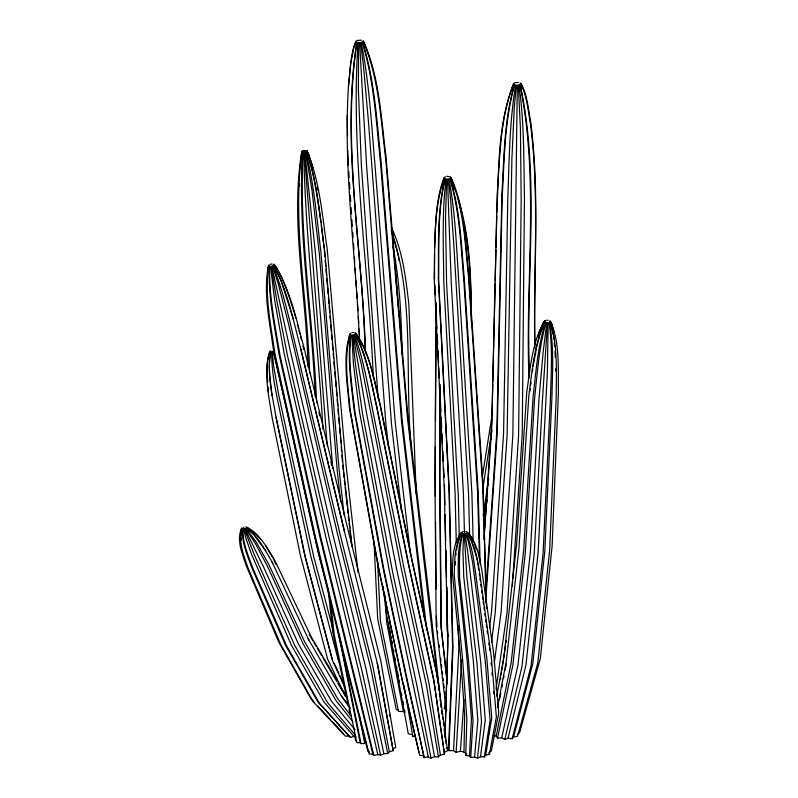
<?xml version="1.0" encoding="UTF-8"?>
<svg xmlns="http://www.w3.org/2000/svg" width="798" height="798" viewBox="0 0 798 798"><rect width="100%" height="100%" fill="white"/><g stroke="black" fill="none" stroke-linecap="round" stroke-linejoin="round"><path stroke-width="1.2" d="M439.997 384.526L439.608 477.763L440.995 626.4L447.319 683.946M440.227 401.055L439.917 479.438L441.314 628.126L447.279 682.48M534.81 347.928C533.194 273.644 539.817 198.882 530.6 124.907C528.186 111.241 527.119 96.877 521.034 84.209M534.979 344.975C533.244 270.751 540.146 196.019 530.72 122.124C528.266 109.146 527.368 95.311 521.064 83.461M528.964 377.983C525.104 280.716 539.628 181.026 520.017 84.847M529.543 372.846C525.353 277.395 540.575 178.722 520.116 84.428M436.107 302.991L434.92 476.945L436.187 625.562L446.431 711.417M435.309 446.601L435.309 496.176M435.479 420.556L436.107 327.529M434.511 254.233L434.531 278.682M434.581 248.138C435.768 224.527 435.429 199.66 444.227 177.405M517.304 84.997L512.865 434.74L501.144 611.717L494.391 662.111M455.199 565.034L455.259 561.473M555.807 371.06L555.847 368.586M299.579 185.934L299.639 183.49M303.649 151.79C305.744 244.517 317.684 336.796 322.991 429.364M491.957 418.97L484.605 528.994M492.047 415.239L492.775 384.167M492.835 381.683L493.563 350.621M493.623 348.137L494.361 317.065M494.421 314.582L495.149 283.519M495.209 281.026L495.947 249.964M495.997 247.48L496.765 215.171M496.825 212.677C499.009 169.545 497.473 124.029 513.683 83.361M465.972 533.433C472.426 546.231 473.822 560.924 475.827 574.929L486.84 658.45L491.738 718.03L485.673 755.157L484.346 756.923L480.506 756.773L477.513 758.09L474.561 757.053L470.7 757.571L469.453 755.915L465.763 755.497L466.84 718.459L462.571 658.869L454.222 575.298C454.611 561.293 454.371 545.902 461.803 533.503M445.184 731.327L447.887 640.555L447.508 623.118M444.995 737.641L447.758 645.223L444.316 489.403L434.172 277.774C435.139 244.637 433.194 209.924 444.207 178.193M351.868 335L353.444 364.417L359.539 412.097L389.244 570.39L428.317 757.003L431.03 758.1L434.541 756.704L438.471 756.873L440.406 755.008L444.496 754.2L433.773 679.487L408.776 564.735L376.915 407.06C371.299 382.412 367.309 356.526 355.23 334.033M463.578 751.876L460.416 751.277L456.147 752.295L453.553 750.649L448.855 750.619L448.566 748.564L452.586 646.56L449.025 490.7L438.361 278.921C438.79 245.475 436.945 211.141 445.015 178.413M448.855 750.619L452.945 649.133L449.374 493.214L438.681 281.155C439 247.091 437.354 212.258 445.075 178.842M453.553 750.649L458.82 649.163L458.252 625.652M469.453 755.915L471.448 718.988L467.069 659.387L458.222 575.757C458.261 561.712 457.523 546.939 462.571 533.593M547.498 322.931L542.46 400.037L534.191 554.051L521.942 666.669L504.835 739.347L501.683 737.891L497.553 738.09L496.206 736.115L493.254 735.477M358.581 42.673L358.372 89.196L361.404 166.094L378.192 398.99M456.147 752.295L461.563 659.846M240.916 536.027L242.043 528.685M470.7 757.571L473.014 721.053L468.596 661.402L459.588 577.553C459.429 563.029 458.76 548.036 462.84 533.942M512.376 586.121L512.695 581.173M512.855 578.7L522.241 433.922L524.436 198.094C523.707 160.348 524.346 122.303 518.919 84.857M460.416 751.277L463.997 699.377M483.987 539.598L491.628 429.543L497.184 194.193C500.047 157.435 499.738 118.782 513.653 84.109M485.812 591.767L496.845 430.98L501.832 195.47C504.117 158.393 503.887 120.229 514.55 84.359M485.683 601.672L497.214 433.394L502.161 197.625C504.356 159.959 504.336 121.336 514.61 84.768M269.684 266.402C268.836 296.248 275.2 325.823 279.968 355.15L320.846 537.563L373.803 755.447L377.803 754.589L380.606 755.267L383.858 753.751L387.718 753.521L389.364 751.736L393.254 750.659L377.713 664.854L344.038 529.832L300.617 348.267M271.829 351.419C271.14 373.813 276.916 395.898 281.245 417.723L310.612 555.518L338.103 659.357L339.609 662.749M446.611 179.191L445.503 218.692L446.591 282.971L458.261 495.249L459.259 536.106M300.138 167.74L300.447 164.268M300.846 159.65L301.155 156.179M242.901 529.254C242.522 542.949 248.397 555.987 253.046 568.595L286.841 646.3L319.479 703.387L350.272 737.282L354.033 736.414L355.958 736.754M474.561 757.053L477.842 720.395L473.294 660.764L463.768 576.984L462.93 550.829L463.648 533.832M348.546 86.034L350.661 64.159L353.793 47.521L355.928 41.815M269.475 266.103C267.889 295.499 274.342 324.726 278.891 353.624L319.639 535.847L372.816 754.04L373.803 755.447M477.513 758.09L481.523 721.701L476.885 662.041L466.97 578.121L464.266 534.052M348.676 342.412L349.075 338.97M489.583 627.846L491.608 610.61L503.568 433.663L507.817 197.864C509.304 160.159 509.343 122.094 515.707 84.817M530.012 391.02L530.321 388.556M530.77 384.845L531.069 382.382M532.416 371.279L532.715 368.806M302.891 151.879C298.811 235.59 313.235 319.16 316.606 402.671M491.548 642.171L495.209 612.714L507.079 435.718L511.877 159.401L514.271 107.401L516.316 85.167M357.983 42.374C350.581 154.154 368.596 265.934 373.334 377.464M455.768 555.468L456.077 553.054M456.376 550.63L458.331 540.835L461.962 533.124M480.506 756.773L485.264 720.045L480.536 660.425L467.538 550.61L464.895 533.772M446.85 709.721L444.336 708.654L445.633 698.868M446.062 710.799L446.401 708.365M496.037 688.943L506.999 612.874L518.57 435.878L521.174 199.829L520.436 128.558L518.291 85.196M484.037 520.605L487.179 499.738M500.436 679.806L500.805 677.342M501.174 674.889L501.543 672.425M501.912 669.961L505.603 645.343M505.972 642.879L506.341 640.415M302.701 151.7C297.285 233.405 312.247 315.15 315.21 396.696M483.129 515.518L487.977 483.648M488.356 481.194L488.725 478.74M446.062 178.852C441.863 212.757 443.459 247.111 443.768 281.185L455.089 493.244L456.276 542.75M482.581 490.241L491.957 430.202M484.346 756.923L490.072 720.245L485.214 660.614L472.596 562.251L468.705 542.73L465.693 533.802M482.321 476.755L492.585 411.958M546.839 322.621L543.189 351.589L539.039 398.451L530.351 552.266L518.002 664.844L501.683 737.891M351 335.12C347.768 360.915 352.167 387.04 355.03 412.686L384.187 571.059L408.546 685.971L424.157 757.551L428.317 757.003M242.642 528.994C241.385 542.261 247.35 555.079 251.709 567.298L285.325 644.844L317.923 701.891L350.272 737.282M496.785 696.185L503.867 657.053L516.575 544.675L526.78 391.688C530.451 368.018 531.867 342.292 544.465 321.315M533.094 366.352L536.515 348.028M485.673 755.157L489.393 754.379L496.376 717.063L491.359 657.512L479.857 574.091C477.483 560.126 475.518 544.884 466.75 533.273M497.533 707.477L506.231 661.572L518.88 549.074L528.835 395.609C532.226 370.89 534.022 344.896 544.864 322.073M499.588 699.257L500.755 693.173M501.912 687.098L502.381 684.664M503.538 678.579L504.007 676.145M505.164 670.071L506.331 663.986M268.108 269.924L268.936 265.724M442.172 185.924L442.651 183.49M496.206 736.115L511.169 662.619L523.688 550.101L533.104 396.526C536.017 371.649 537.672 346.132 545.692 322.252M497.553 738.09L512.855 665.093L525.333 552.505L534.57 398.661C537.283 373.235 539.099 347.399 545.972 322.661M350.841 334.751C346.99 359.968 351.529 385.683 354.192 410.8L383.249 568.944L407.588 683.796L424.157 757.551M268.707 266.093C264.298 295.19 270.891 324.796 274.921 353.584L315.17 535.807L347.589 669.033L369.155 754.01L372.816 754.04M301.834 153.386L302.322 151.131M268.148 268.477L268.956 264.866M301.425 155.002L301.953 152.637M301.734 153.116L302.252 150.932M536.805 346.841L539.717 334.941L545.034 321.664M504.835 739.347L508.027 738.17L525.932 665.193L538.081 552.605L547.368 372.287L548.166 322.681M302.003 151.68C291.888 225.086 307.789 299.599 309.604 373.085M356.886 42.394C341.474 145.555 362.881 250.412 365.494 353.733M270.871 351.589C267.51 365.983 270.652 380.955 271.928 395.419M508.027 738.17L512.136 738.729L531.069 665.891L543.089 553.283L550.381 399.359C551.119 373.893 552.914 348.088 549.034 322.801M512.136 738.729L513.553 736.873L532.835 663.567L544.815 551.029L551.917 397.344C552.406 372.437 554.331 346.99 549.323 322.412M356.826 42.005C340.876 144.039 362.731 247.998 365.055 350.272M457.374 540.396L460.316 533.573L461.833 532.176M270.841 351.32C266.462 373.644 272.677 396.616 276.288 418.641L305.045 556.555L332.397 660.415L344.906 687.487M538.101 336.367L539.009 333.065M268.447 265.534C263.001 293.664 269.874 322.701 273.544 350.681L313.634 532.545L346.003 665.692L367.888 751.327L369.454 751.935M301.774 151.331C290.113 222.562 306.641 295.44 308.018 366.881M349.215 337.823L350.551 333.654M355.699 43.621L356.427 41.436M350.073 334.661C343.449 359.24 348.038 385.394 350.202 410.322L378.761 568.395L402.99 683.248L419.708 755.367L423.389 755.816M349.484 336.167L350.522 333.275M444.426 178.592L445.144 176.707M442.9 182.273L444.646 177.784M355.958 41.097C350.372 54.404 350.352 69.246 348.666 83.381C342.751 168.817 355.998 254.053 359.349 339.31M241.884 529.014C237.964 541.772 243.849 555.328 247.789 567.398L280.936 644.954L313.415 702.001L345.424 736.185L349.025 736.095M539.308 331.968L542.909 323.25L544.894 320.596M465.763 755.497L466.531 753.681L463.997 752.424L464.636 714.619L460.426 655.138L452.316 571.976C452.935 558.849 452.586 543.518 461.434 532.865M270.063 351.329C263.031 372.576 268.836 395.798 272.068 417.264L300.297 555.009L327.529 658.839L345.514 696.734M349.893 333.983C342.452 357.384 347.439 382.88 349.295 406.82L377.743 564.465L401.943 679.208L418.87 752.145M459.678 536.206L461.972 532.545M511.957 88.648L514.151 83.74M270.123 350.811C265.864 360.496 267.111 371.619 267.689 381.923M241.265 529.872L242.043 528.216M544.296 323.07L545.722 320.487M241.026 529.403L241.904 527.937M241.515 528.535C236.248 540.156 242.412 553.603 245.894 564.924L278.801 642.171L311.23 699.148L314.562 702.709M543.169 323.958L545.044 321.015M462.072 532.685L462.88 531.648M489.563 752.135L491.289 751.137L498.75 713.013L493.673 653.562L481.912 570.58C479.379 557.453 477.374 542.181 467.149 532.585M393.254 750.659L392.845 749.103L395.718 747.467L380.796 660.854L347.539 527.837L303.729 346.492C295.938 318.781 290.372 289.066 274.273 264.727M517.683 733.881L519.528 732.933L540.316 658.649L552.096 546.231L558.4 393.075C557.992 369.354 560.266 343.828 550.58 321.584M444.336 752.364L447.498 750.788L437.723 677.522L412.616 562.819L380.337 405.354C374.342 381.045 370.252 354.751 355.898 333.704M353.344 332.457L351.788 332.706M546.879 320.217L548.206 320.277M444.336 708.654L446.072 708.195M518.401 82.394L514.7 82.723M337.833 629.822L360.147 742.719L361.025 743.596L366.362 743.447M513.553 736.873L517.513 736.374L537.802 662.948L549.642 550.43L556.216 396.806C556.196 372.048 558.081 346.132 550.161 322.302M356.975 40.429L361.275 40.199M270.113 264.268L272.198 264.038M303.32 150.593L305.215 150.493M403.978 685.322L412.865 736.544L414.95 736.504M360.147 742.719L356.826 742.629L334.202 634.639L330.512 600.156M404.536 710.15L404.975 712.584L403.379 711.557L398.481 711.407L380.437 621.223L377.554 560.475M446.69 176.268L449.015 176.567M398.481 709.971L396.267 709.482L377.663 618.819L374.053 541.992M446.631 748.025L448.566 748.564M246.732 527.169C259.939 533.882 267.25 548.226 274.781 560.336L311.25 637.013L346.671 696.844M245.714 526.939L247.39 527.737M247.101 527.648L254.981 533.144L260.477 539.009M246.582 527.498L252.587 531.917M246.572 527.967C258.592 536.815 265.604 550.74 272.806 563.428M466.78 531.947L468.566 533.184L471.718 537.573L474.072 542.81M246.722 528.246L253.914 534.8L265.664 550.79M465.743 531.508L466.84 532.456M245.964 528.476L256.248 542.051L268.876 564.575L304.627 641.782L337.724 698.749L351.29 716.165M317.883 706.27L330.362 719.636M332.028 721.422L343.669 733.891M466.611 532.904L471.239 540.226L476.486 556.894M355.718 333.025C370.082 352.906 373.524 378.581 379.429 401.853L411.598 558.889L436.676 673.492M354.033 736.414L324.178 702.29L291.43 645.233L251.639 554.57L245.505 537.074L243.689 529.064M355.3 735.028L327.788 702.928L294.941 645.851L254.442 555.059L244.298 529.174M355.09 729.771L331.429 701.143L298.492 644.116L263.42 566.65L244.906 528.875M274.013 264.168L276.567 267.31L281.864 277.614L287.46 291.898M245.694 528.805L255.26 543.288L267.49 566.311L303.06 643.727L336.118 700.744L352.906 721.781M350.262 708.145L342.242 697.422L308.188 638.859M341.374 695.756L347.978 704.614M355.429 333.424L357.664 336.427L361.614 344.776M354.781 332.567L355.988 334.192M343.788 693.023L345.983 696.055M273.784 264.537L276.188 267.929M273.674 265.066C287.869 291.34 293.435 321.345 301.055 349.953L344.536 531.727M468.895 534.78L470.082 536.705M273.764 265.395L281.165 281.036L293.464 319.459M265.734 545.802L272.886 557.862M309.125 634.23L312.886 640.664M314.133 642.799L316.018 646.021M317.265 648.156L321.654 655.657M322.911 657.801L336.696 681.362M337.953 683.507L342.332 691.008M450.87 177.236C464.685 206.812 464.985 240.866 468.635 272.806L483.019 483.827L486.581 608.365M355.27 334.412C367.18 357.584 371.449 383.858 377.085 409.055L408.965 566.969L433.972 681.781L444.496 754.2M363.329 40.758C379.639 76.678 380.935 117.555 385.963 156.169L407.658 413.853L430.102 604.794L440.616 701.452M550.181 320.826L551.727 323.629L553.722 331.489M450.85 178.014C464.127 208.986 464.975 243.779 468.516 276.856L482.89 488.386L486.172 603.049M363.299 41.466C379.06 78.673 380.855 120.229 385.803 159.879L407.469 418.022L437.484 677.991M307.09 150.942C319.988 181.974 322.312 216.338 327.23 249.285L346.212 466.551L358.043 572.405M450.002 176.577L451.818 180.258M306.861 150.603L308.886 154.742L312.816 167.66M450.431 177.635L452.526 182.014M273.415 558.979L276.078 564.595M276.687 268.996L277.694 271.14M362.831 41.137L364.806 45.336M272.048 561.982L309.035 640.495M550.012 321.235L551.448 324.317M334.222 663.268L338.841 673.293M339.868 675.527L344.497 685.562M272.946 265.624C284.068 293.095 289.874 322.412 296.836 351.13L339.798 533.044L372.856 666.2L389.364 751.736M391.299 227.25C402.81 251.141 405.743 278.013 408.825 304.028L415.928 486.61M306.641 150.822L308.058 154.044M520.565 83.83L522.67 88.797M520.106 82.793L521.882 87.082M391.389 228.657L393.544 233.864M354.412 334.581C363.429 358.851 367.549 384.636 372.656 409.933L403.988 567.957L428.865 682.799L440.406 755.008M550.002 321.883L553.273 334.412M306.532 151.141C314.711 174.104 317.345 198.672 320.966 222.672M306.612 151.341C317.604 183.49 320.168 217.874 324.746 251.35L343.419 468.875L352.058 546.44M488.695 752.634L489.393 754.379M362.382 41.735C374.831 80.229 376.716 121.296 381.055 161.266L402.142 419.578L426.78 630.31M450.022 178.283C460.336 210.443 461.244 244.826 464.256 278.243L478.112 489.932L480.167 564.136M391.21 230.273C415.08 299.24 404.586 374.302 411.01 445.713M272.597 265.993L277.953 282.701L288.098 322.232L337.803 535.209L370.801 668.425L387.718 753.521M392.077 233.166L397.444 252.358M362.282 42.134C374.192 81.336 376.287 122.802 380.546 163.341L401.574 421.913L424.596 619.238M449.942 178.712C459.758 211.63 460.895 246.472 463.818 280.487L477.613 492.466L479.498 560.515M389.624 714.519L390.441 716.853M457.763 197.884C470.89 237.994 471 281.006 471.438 322.781M459.419 204.208C468.735 238.802 470.99 274.961 471.029 310.671M287.839 293.046L294.632 313.764M354.003 334.98L361.334 364.317L401.623 570.231L426.431 685.123L438.471 756.873M243.719 527.318L244.048 528.366M474.541 543.857L476.246 549.303M305.863 151.47C314.133 184.358 316.826 218.393 320.896 251.978L339.09 469.583L344.128 515.149M453.773 186.423L454.71 189.734M308.527 155.111L310.213 161.096M326.691 584.306L318.721 554.47L288.736 417.992M327.32 586.69L328.277 590.271M333.255 630.25L313.604 556.236L278.751 395.17L273.455 364.846L272.347 351.539M332.168 658.809L304.826 554.989L276.088 417.244M294.941 314.951L295.859 318.532M297.405 324.497L298.332 328.078M298.951 330.462L299.878 334.043M300.497 336.427L301.425 340.008M271.789 266.043L290.871 353.305L333.095 535.488L365.973 668.714L383.858 753.751M288.467 416.785L273.225 351.24M302.931 345.993L303.809 349.614M318.941 412.357L319.808 415.977M330.861 461.833L331.739 465.443M305.544 151.69L311.848 189.226L319.25 253.126L337.235 470.87L340.636 501.663M361.185 42.224C369.175 82.234 371.359 123.181 374.89 163.76L395.209 422.381L410.332 553.114M377.803 754.589L358.402 669.761L325.714 536.515L284.297 354.212L274.542 299.509L270.522 266.223M380.606 755.267L361.903 670.619L329.125 537.343L287.34 354.96L276.716 300.038L271.111 266.362M448.955 178.772C455.279 212.378 456.436 246.742 458.72 280.796L471.887 492.805L473.174 541.064M348.517 706.868L332.826 632.575L328.217 589.473M349.025 709.302L350.312 715.397M354.691 736.105L355.718 740.973M339.948 638.26L361.025 743.596M431.03 758.1L417.135 686.659L392.546 571.727L362.472 413.284L355.549 365.265L352.437 335.23M359.1 714.05L364.676 743.138M392.995 246.692C399.918 282.133 401.384 318.322 402.082 354.332M403.379 711.557L386.551 621.413L385.953 609.014M353.175 334.941L366.292 411.778L396.835 570.031L421.534 684.923L434.541 756.704M388.556 622.689L388.995 625.123M389.444 627.557L390.551 633.622M391 636.056L391.439 638.49M391.888 640.914L392.327 643.348M393.434 649.412L393.883 651.846M394.99 657.921L395.439 660.345M396.546 666.42L396.985 668.854M397.434 671.278L398.541 677.352M398.98 679.786L399.429 682.21M401.424 693.143L401.873 695.577M402.98 701.651L403.419 704.075M397.723 253.495L398.152 255.829M398.571 258.163L399 260.497M377.205 662.909L392.845 749.103M317.135 187.6L317.564 190.014M464.316 531.398L464.466 532.276M476.815 558.081L477.194 560.435M477.573 562.79L477.952 565.144M478.341 567.488L478.72 569.842M412.865 736.544L412.566 734.669L408.287 733.801L385.973 611.148L383.778 591.428M550.351 323.34L550.69 325.534M360.556 42.583L363.509 66.264L368.496 122.134L391.539 424.466L401.484 510.82M448.386 179.151L450.601 199.45L453.922 246.462L468.596 494.979L469.663 535.827M479.269 573.423L479.598 575.867M479.937 578.311L480.276 580.764M480.775 584.435L481.114 586.879M481.613 590.55L481.952 592.994M482.461 596.665L482.79 599.108M483.129 601.562L483.468 604.006M483.967 607.677L484.306 610.121M484.805 613.792L485.144 616.236M485.643 619.906L485.982 622.35M486.321 624.804L486.65 627.248M487.159 630.919L487.498 633.363M488.835 643.148L489.174 645.602M489.503 648.046L489.842 650.49M436.835 674.719L437.334 678.43M437.673 680.894L438.002 683.367M438.501 687.068L438.83 689.542M439.339 693.243L439.668 695.706M440.167 699.417L440.496 701.881M440.835 704.355L441.164 706.819M441.663 710.529L442.162 714.23M442.501 716.694L442.83 719.168M443.329 722.868L443.658 725.342M444.157 729.043L444.496 731.517M444.825 733.98L445.324 737.681M445.663 740.155L446.162 743.856M304.806 151.7L315.429 253.205L332.756 468.476M395.359 273.694L395.968 278.472M321.265 225.076L323.34 241.894M323.629 244.298L324.227 249.106M436.975 627.368L436.346 616.246M437.414 631.068L437.703 633.542M439.02 644.644L439.309 647.118M440.626 658.22L440.915 660.694M441.354 664.395L441.643 666.859M442.232 671.796L442.521 674.26M442.96 677.971L443.249 680.435M443.688 684.135L444.127 687.836M444.556 691.537L444.855 694.011M445.294 697.711L445.723 701.412M446.162 705.113L446.461 707.587M241.056 537.164L241.455 540.575M388.676 448.396L385.853 423.728L366.551 164.957L359.579 42.454M384.786 594.55L385.065 597.014M385.614 601.941L385.893 604.405M383.22 586.49L383.499 588.954M343.27 470.172L342.781 465.224M343.549 472.635L344.098 477.553M344.367 480.017L344.916 484.945M345.185 487.408L347.24 505.872M347.519 508.336L348.068 513.264M348.337 515.717L348.886 520.645M349.165 523.109L349.714 528.037M349.983 530.49L351.768 546.5M437.753 680.455L438.022 682.918M438.561 687.836L438.83 690.3M440.885 703.936L441.294 707.646M441.703 711.367L441.972 713.841M553.503 335.539L553.882 339.17M554.271 342.791L554.65 346.422M448.027 636.734L447.179 628.086L446.75 587.198M396.167 280.866L396.786 288.028M396.995 290.412L397.613 297.574M397.823 299.968L398.441 307.13M324.367 250.313L324.906 256.527M325.225 260.248L325.754 266.462M325.963 268.946L326.502 275.16M326.821 278.881L327.35 285.095M327.569 287.579L328.098 293.794M328.417 297.514L328.946 303.729M329.165 306.213L329.694 312.427M330.013 316.148L330.542 322.362M330.761 324.846L331.29 331.06M331.609 334.781L332.038 339.758M332.357 343.479L332.886 349.694M333.205 353.424L333.634 358.392M333.953 362.112L334.482 368.327M334.801 372.058L335.33 378.262M335.549 380.746L336.078 386.96M336.397 390.691L336.826 395.658M337.145 399.379L337.674 405.593M337.993 409.324L338.422 414.292M338.741 418.022L339.27 424.227M339.589 427.957L340.128 434.162M340.337 436.656L340.866 442.86M341.185 446.591L341.614 451.558M341.933 455.289L342.462 461.493M491.139 662.819L491.349 665.303M491.967 672.734L492.176 675.218M493.533 691.327L493.743 693.811M327.28 446.012L304.188 151.879M268.068 386.87L268.437 391.818M348.337 165.405L347.738 150.652M348.746 171.61L349.155 177.804M349.484 182.772L349.893 188.966M350.302 195.171L350.711 201.365M351.12 207.57L351.519 213.764M351.928 219.969L352.337 226.163M352.746 232.368L353.075 237.325M353.484 243.52L353.893 249.724M354.382 257.165L354.711 262.123M355.12 268.327L355.529 274.522M355.938 280.726L356.337 286.921M356.666 291.878L357.075 298.083M357.484 304.277L357.893 310.482M358.302 316.676L358.711 322.881M359.12 329.075L359.529 335.28M416.137 490.331L416.337 494.042M385.594 601.572L385.833 606.54M555.019 351.31L555.318 357.474M434.83 284.896L435.309 294.831M435.608 301.046L436.077 310.981M436.436 318.432L436.915 328.367M437.214 334.571L437.693 344.507M437.992 350.721L438.531 361.903M438.77 366.871L439.309 378.043M439.608 384.257L440.087 394.192M440.386 400.397L440.915 411.578M441.214 417.783L441.693 427.728M441.992 433.932L442.471 443.868M442.83 451.319L443.309 461.254M443.608 467.468L444.087 477.404M398.621 310.811L398.771 315.799M447.498 178.981L451.219 281.874L463.458 494.012L464.426 532.386M444.446 484.855L444.885 504.785M445.104 514.75L445.683 540.904M445.902 550.869L446.481 577.024M446.7 586.989L447.289 613.153M347.23 115.291L347.529 136.019M446.381 551.258L446.481 561.174M435.538 522.171L436.107 589.014"/></g></svg>
